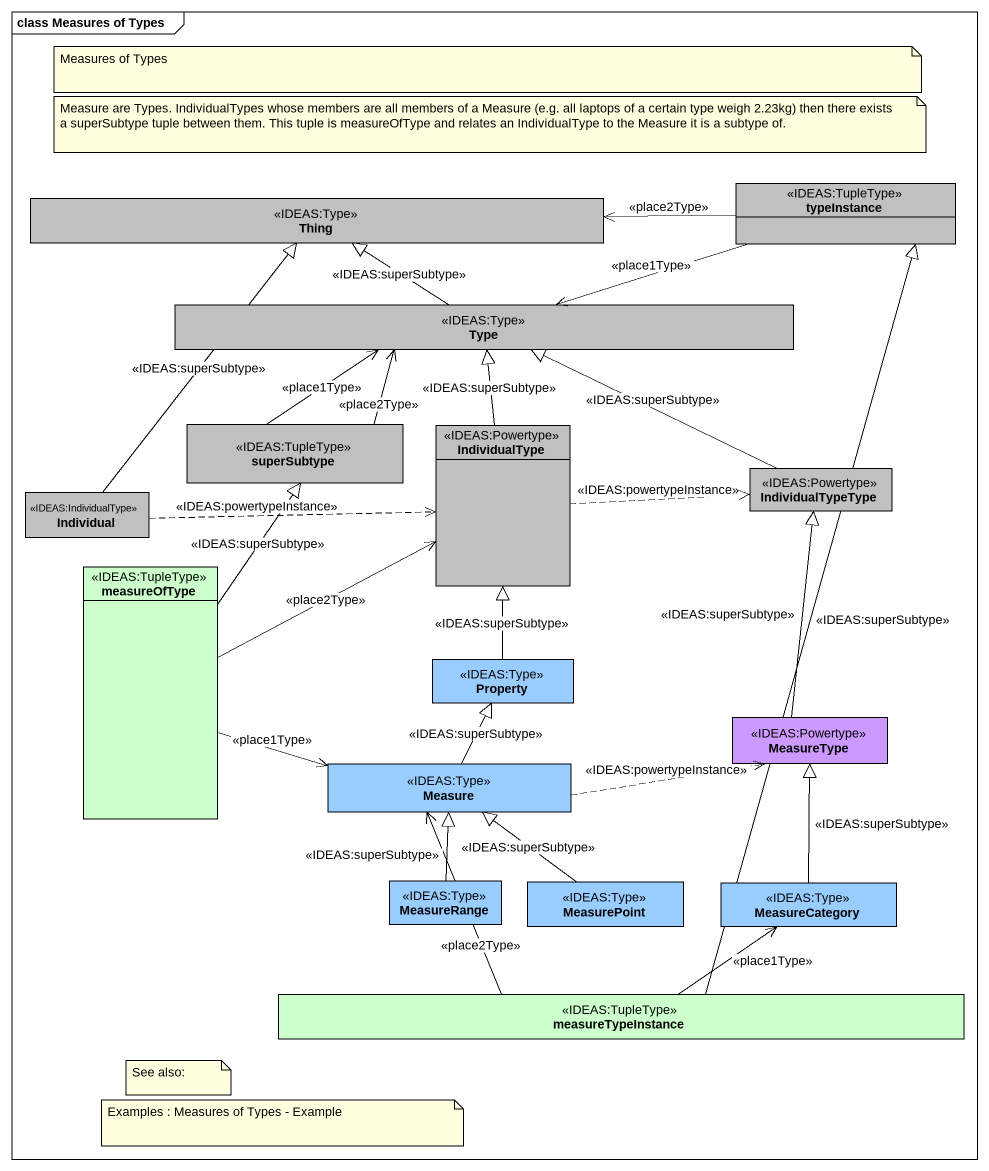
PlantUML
@startuml
mainframe class Measures of Types
hide circle
hide empty members
class Thing <<IDEAS:Type>> #C0C0C0
class typeInstance <<IDEAS:TupleType>> #C0C0C0
class Type <<IDEAS:Type>> #C0C0C0
class superSubtype <<IDEAS:TupleType>> #C0C0C0
class IndividualType <<IDEAS:Powertype>> #C0C0C0
class IndividualTypeType <<IDEAS:Powertype>> #C0C0C0
class Individual <<IDEAS:IndividualType>> #C0C0C0
class measureOfType <<IDEAS:TupleType>> #CCFFCC
class Property <<IDEAS:Type>> #99CCFF
class MeasureType <<IDEAS:Powertype>> #CC99FF
class Measure <<IDEAS:Type>> #99CCFF
class MeasureRange <<IDEAS:Type>> #99CCFF
class MeasurePoint <<IDEAS:Type>> #99CCFF
class MeasureCategory <<IDEAS:Type>> #99CCFF
class measureTypeInstance <<IDEAS:TupleType>> #CCFFCC
typeInstance -left-> Thing : <<place2Type>>
typeInstance -left-> Type : <<place1Type>>
Type -up-|> Thing : <<IDEAS:superSubtype>>
superSubtype -up-> Type : <<place1Type>>
superSubtype -up-> Type : <<place2Type>>
IndividualType -up-|> Type : <<IDEAS:superSubtype>>
IndividualType .right.> IndividualTypeType : <<IDEAS:powertypeInstance>>
IndividualTypeType -left-|> Type : <<IDEAS:superSubtype>>
Individual -up-|> Thing : <<IDEAS:superSubtype>>
Individual .right.> IndividualType : <<IDEAS:powertypeInstance>>
measureOfType -up-|> superSubtype : <<IDEAS:superSubtype>>
measureOfType -right-> IndividualType : <<place2Type>>
measureOfType -right-> Measure : <<place1Type>>
Property -up-|> IndividualType : <<IDEAS:superSubtype>>
MeasureType -up-|> IndividualTypeType : <<IDEAS:superSubtype>>
Measure -up-|> Property : <<IDEAS:superSubtype>>
Measure .right.> MeasureType : <<IDEAS:powertypeInstance>>
MeasureRange -up-|> Measure : <<IDEAS:superSubtype>>
MeasurePoint -up-|> Measure : <<IDEAS:superSubtype>>
MeasureCategory -up-|> MeasureType : <<IDEAS:superSubtype>>
measureTypeInstance -up-|> typeInstance : <<IDEAS:superSubtype>>
measureTypeInstance -up-> Measure : <<place2Type>>
measureTypeInstance -right-> MeasureCategory : <<place1Type>>
note as N1
  Measures of Types
end note
note as N2
  Measure are Types. IndividualTypes whose members are all members of a Measure (e.g. all laptops of a certain type weigh 2.23kg) then there exists a superSubtype tuple between them. This tuple is measureOfType and relates an IndividualType to the Measure it is a subtype of.
end note
note as N3
  Examples : Measures of Types - Example
end note
note as N4
  See also:
end note
@enduml
